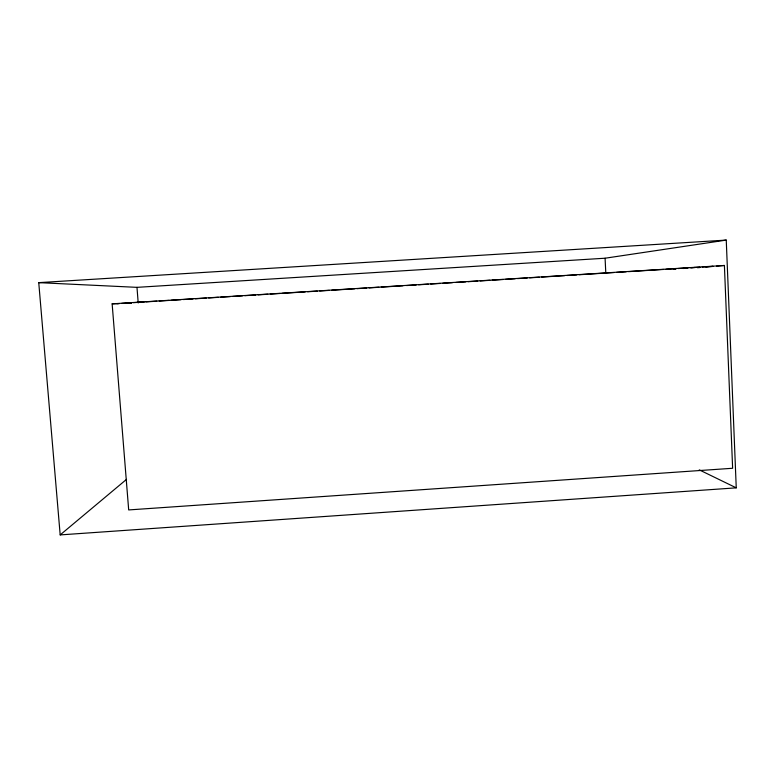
<?xml version="1.0" encoding="UTF-8"?>
<svg xmlns="http://www.w3.org/2000/svg" width="775" height="775" viewBox="0 0 775 775"><rect width="100%" height="100%" fill="white"/><g stroke="black" fill="none" stroke-linecap="round" stroke-linejoin="round"><path stroke-width="1.16" d="M60.179 534.905L736.25 487.843L726.252 240.095L38.75 282.642L60.179 534.905L126.528 479.367M38.75 282.642L136.981 287.351L605.081 258.22L726.252 240.095M673.465 269.303L675.868 269.099M683.056 268.489L687.851 268.082M691.455 267.772L695.049 267.472M697.49 267.724L699.893 267.52M705.889 267.017L713.087 266.416M716.691 266.116L724.402 265.467L732.627 468.265L128.689 509.931L112.142 303.839L724.402 265.467M116.938 303.703L119.35 303.548L112.142 303.839M121.656 303.403L131.421 302.793M133.465 302.667L143.482 302.037M145.894 301.892L156.763 301.204M159.175 301.058L168.824 300.448M171.236 300.303L180.895 299.692M183.307 299.547L192.965 298.937M195.377 298.792L206.237 298.104M208.649 297.958L218.298 297.348M220.72 297.203L230.369 296.593M232.781 296.447L242.439 295.837M244.852 295.682L255.711 295.004M258.123 294.858L267.782 294.248M270.194 294.103L279.843 293.493M282.265 293.338L305.185 291.904M307.597 291.749L317.256 291.148M319.668 290.993L329.327 290.392M331.739 290.238L354.669 288.804M357.081 288.649L366.73 288.048M369.142 287.893L378.801 287.293M381.213 287.137L402.932 285.781M406.555 285.549L416.214 284.948M418.626 284.793L428.275 284.192M430.687 284.037L440.345 283.437M442.757 283.282L452.416 282.681M456.029 282.449L465.688 281.848M468.1 281.693L477.758 281.093M480.171 280.938L489.819 280.337M492.232 280.182L503.091 279.504M505.513 279.349L515.162 278.748M517.574 278.593L527.232 277.993M529.645 277.838L539.293 277.237M541.715 277.082L564.636 275.648M567.058 275.493L576.707 274.883M579.119 274.738L614.12 272.538M616.532 272.393L626.181 271.783M628.602 271.637L663.594 269.438M666.006 269.293L675.664 268.683M678.077 268.537L687.725 267.927M690.137 267.782L699.854 267.172M702.208 267.026L713.087 266.338M127.807 303.393L131.43 303.296M139.364 302.298L144.16 302.182M699.253 469.863L736.25 487.843M136.981 287.351L138.202 302.977M605.081 258.22L605.779 272.684"/></g></svg>
